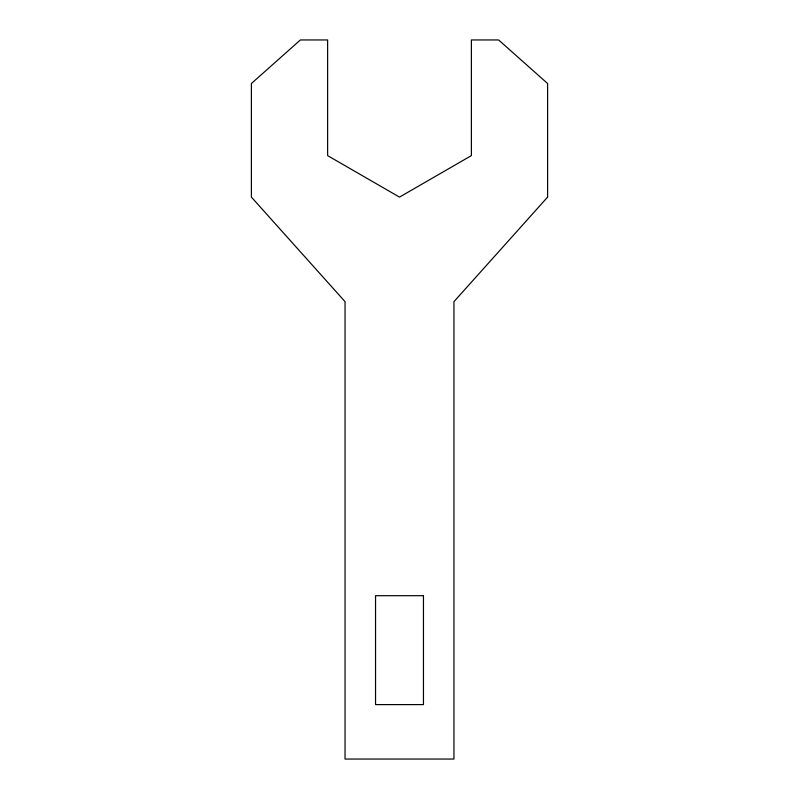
<?xml version="1.0" encoding="UTF-8"?>
<svg xmlns="http://www.w3.org/2000/svg" width="799" height="799" viewBox="0 0 799 799"><rect width="100%" height="100%" fill="white"/><g stroke="black" fill="none" stroke-linecap="round" stroke-linejoin="round"><path stroke-width="1.2" d="M547.605 197.113L453.952 301.662L453.952 759.05L345.048 759.05L345.048 301.662L251.395 197.113L251.395 83.515L300.394 39.95L327.62 39.95L327.62 155.615L399.5 197.113L471.38 155.615L471.38 39.95L498.606 39.95L547.605 83.515L547.605 197.113M423.46 595.694L375.54 595.694L375.54 704.598L423.46 704.598L423.46 595.694"/></g></svg>
